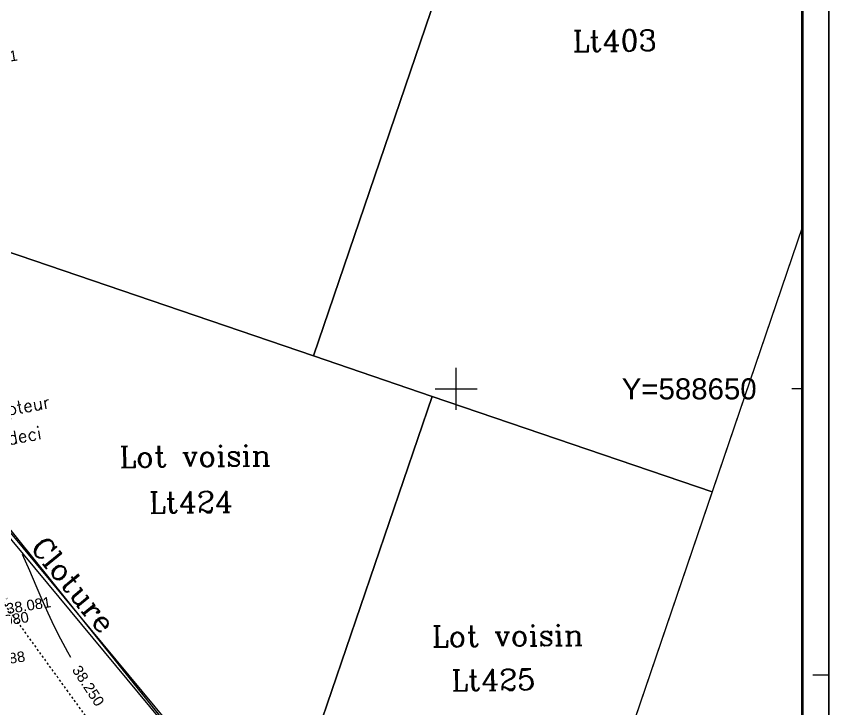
# Model space of a CAD drawing. Header units: metres. Extents: x 394092 to 394268, y 588562 to 588788.
# Drawn here: x 394229.11 to 394267.7, y 588634.76 to 588667.7 of the extents above; entities that cross this region are included whole.
import ezdxf
from ezdxf.enums import TextEntityAlignment as Align

# ---------------------------------------------------------------- set-up
doc = ezdxf.new("R2010")
doc.units = ezdxf.units.M
doc.linetypes.add('ACAD_ISO03W100', pattern=[30, 12, -18])
for name, color, linetype in [('CADRE', 7, 'Continuous'), ('Carroyage(1)', 7, 'Continuous'), ('Carroyage(1)_Croix', 7, 'Continuous'), ('Carroyage(1)_Textes', 7, 'Continuous'), ('CLOTURE', 7, 'Continuous'), ('CN_01_00', 7, 'Continuous'), ('Cotation Courbes de niveau', 7, 'Continuous'), ('IL', 70, 'Continuous'), ('L', 10, 'Continuous'), ('ROUTE', 251, 'Continuous'), ('TopoAlt', 150, 'Continuous'), ('TopoCod', 1, 'Continuous'), ('TOPOJIS', 7, 'Continuous'), ('TopoMat', 3, 'Continuous')]:
    doc.layers.add(name, color=color, linetype=linetype)
doc.styles.add('ROMANC', font='romanc.shx', dxfattribs={"height": 10})
doc.styles.get("Standard").update_dxf_attribs({"font": 'arial.ttf'})
doc.dimstyles.new('ISO-25', dxfattribs={"dimtxt": 2.5, "dimasz": 2.5, "dimexe": 1.25, "dimexo": 0.625, "dimtad": 1, "dimdec": 3, "dimzin": 1, "dimtxsty": 'Standard', "dimcen": 2.5, "dimadec": 0, "dimazin": 0, "dimtfac": 1, "dimtdec": 3, "dimtmove": 0, "dimatfit": 3, "dimfxl": 1, "dimarcsym": 0})

# ---------------------------------------------------------------- blocks, each defined once
blk = doc.blocks.new('TCPOINT')
at = {"color": 0}
blk.add_point((0, 0), dxfattribs=at)
at = {"layer": 'TopoAlt'}
blk.add_attdef('ALT', text='', height=0.5, dxfattribs=at).set_placement((0.1, -0.1), align=Align.TOP_LEFT)
at = {"layer": 'TopoCod'}
blk.add_attdef('COD', text='', height=0.3, dxfattribs=at).set_placement((-0.1, 0), align=Align.MIDDLE_RIGHT)
at = {"layer": 'TopoMat'}
blk.add_attdef('MAT', (0.1, 0.1), '', height=0.3, dxfattribs=at)
blk = doc.blocks.new('*D14')
at = {"layer": 'Defpoints', "color": 0, "transparency": 16777216}
for p in [(394120.614, 588761.996), (394247.991, 588603.509), (394247.991, 588603.509)]:
    blk.add_point(p, dxfattribs=at)
at = {"color": 0, "lineweight": 13, "transparency": 16777216, "insert": (394185.492, 588683.709), "char_height": 1.5, "attachment_point": 5, "rotation": 308.7891}
blk.add_mtext('203,330', dxfattribs=at)

msp = doc.modelspace()

# ---------------------------------------------------------------- linework, layer by layer
at = {"color": 0, "ltscale": 0.001}
msp.add_lwpolyline([(394092.0051, 588788.4902), (394267.7032, 588788.4902), (394267.7032, 588562.1496), (394092.0051, 588562.1496)], close=True, dxfattribs=at)
at = {"layer": 'Carroyage(1)', "ltscale": 0.001}
for p, q in [((394266.4532, 588650), (394265.9532, 588650)), ((394267.7032, 588636.3996), (394266.9532, 588636.3996))]:
    msp.add_line(p, q, dxfattribs=at)
msp.add_lwpolyline([(394092.0051, 588562.1496), (394267.7032, 588562.1496), (394267.7032, 588788.4902), (394092.0051, 588788.4902)], close=True, dxfattribs=at)
at = {"layer": 'Carroyage(1)', "ltscale": 0.001, "const_width": 0.125}
msp.add_lwpolyline([(394093.2551, 588636.3996), (394144.5051, 588636.3996), (394144.5051, 588563.3996), (394266.4532, 588563.3996), (394266.4532, 588787.2402), (394093.2551, 588787.2402)], close=True, dxfattribs=at)
msp.add_lwpolyline([(394093.2551, 588636.3996), (394144.5051, 588636.3996), (394144.5051, 588563.3996), (394266.4532, 588563.3996), (394266.4532, 588787.2402), (394093.2551, 588787.2402)], close=True, dxfattribs=at)
at = {"layer": 'Carroyage(1)_Croix', "ltscale": 0.001}
for p, q in [((394250, 588649), (394250, 588651)), ((394249, 588650), (394251, 588650))]:
    msp.add_line(p, q, dxfattribs=at)
at = {"layer": 'CLOTURE', "elevation": 0.6, "flags": 128}
for points in [[(394226.9018, 588665.8465), (394221.8092, 588651.3335), (394238.7409, 588630.9318), (394239.0732, 588631.1621), (394242.4486, 588627.6621)], [(394227.0717, 588665.7869), (394222.0128, 588651.3701), (394238.774, 588631.1737), (394239.0965, 588631.3972), (394242.7033, 588627.6573)]]:
    msp.add_lwpolyline(points, dxfattribs=at)
at = {"layer": 'CN_01_00', "color": 7, "elevation": 38.25, "flags": 128}
msp.add_lwpolyline([(394229.3866, 588642.1433), (394229.7313, 588641.3713), (394230.042, 588640.6589), (394230.3317, 588639.9923), (394230.6134, 588639.3576), (394230.9003, 588638.7409), (394231.2053, 588638.1283), (394231.5415, 588637.506), (394231.6887, 588637.255)], dxfattribs=at)
at = {"layer": 'IL'}
msp.add_lwpolyline([(394266.4532, 588657.7072), (394251.807, 588614.72), (394222.13, 588651.645), (394227.525, 588667.48), (394202.57, 588675.982), (394140.517, 588753.19), (394142.752, 588759.749), (394266.4532, 588717.6037)], dxfattribs=at)
at = {"layer": 'L'}
for points in [[(394233.975, 588686.412), (394252.906, 588679.961), (394243.231, 588651.564), (394224.3, 588658.014), (394227.525, 588667.48)], [(394224.3, 588658.014), (394243.231, 588651.564), (394248.863, 588649.645), (394241.383, 588627.69), (394222.13, 588651.645)], [(394248.863, 588649.645), (394262.163, 588645.114), (394251.807, 588614.72), (394241.383, 588627.69)]]:
    msp.add_lwpolyline(points, close=True, dxfattribs=at)
msp.add_lwpolyline([(394266.4532, 588657.7061), (394262.163, 588645.114), (394248.863, 588649.645), (394243.231, 588651.564), (394252.906, 588679.961), (394266.4532, 588675.3456)], dxfattribs=at)
at = {"layer": 'ROUTE', "linetype": 'ACAD_ISO03W100', "lineweight": 30, "ltscale": 0.002, "elevation": 0.081, "flags": 128}
msp.add_lwpolyline([(394251.5401, 588613.4872), (394247.1732, 588619.3318), (394239.1489, 588624.9325), (394236.0797, 588628.8156), (394234.03, 588632.221), (394228.4878, 588639.8855), (394219.3841, 588651.4226), (394200.8101, 588671.2791), (394190.2476, 588685.1331), (394180.5288, 588698.7389), (394169.2745, 588711.7312), (394143.9048, 588748.7184), (394128.9052, 588766.3983)], dxfattribs=at)

# ---------------------------------------------------------------- block references
at = {"layer": 'TOPOJIS'}
ref = msp.add_blockref('TCPOINT', (394226.9018, 588665.8465, 38.381), dxfattribs=dict(at, rotation=8.918647236070969))
ref.add_attrib('MAT', '169', (394226.9851, 588665.9608, 38.381), dxfattribs={"layer": 'TopoMat', "height": 0.06, "rotation": 8.91865})
ref.add_attrib('ALT', '38.381', dxfattribs={"layer": 'TopoAlt', "height": 0.5, "rotation": 8.91865}).set_placement((394227.0161, 588665.7632, 38.381), align=Align.TOP_LEFT)
ref.add_attrib('COD', 'BAT', dxfattribs={"layer": 'TopoCod', "height": 0.3, "rotation": 8.91865}).set_placement((394226.803, 588665.831, 38.381), align=Align.MIDDLE_RIGHT)
ref = msp.add_blockref('TCPOINT', (394228.4878, 588639.8855, 38.081), dxfattribs=dict(at, rotation=8.918647236070969))
ref.add_attrib('MAT', '193', (394228.5711, 588639.9998, 38.081), dxfattribs={"layer": 'TopoMat', "height": 0.06, "rotation": 8.91865})
ref.add_attrib('ALT', '38.081', dxfattribs={"layer": 'TopoAlt', "height": 0.5, "rotation": 8.91865}).set_placement((394228.6021, 588639.8022, 38.081), align=Align.TOP_LEFT)
ref.add_attrib('COD', 'RTE', dxfattribs={"layer": 'TopoCod', "height": 0.3, "rotation": 8.91865}).set_placement((394228.389, 588639.87, 38.081), align=Align.MIDDLE_RIGHT)
ref = msp.add_blockref('TCPOINT', (394227.4348, 588639.1777, 38.08), dxfattribs=dict(at, rotation=8.918647236070969))
ref.add_attrib('MAT', '194', (394227.5181, 588639.292, 38.08), dxfattribs={"layer": 'TopoMat', "height": 0.06, "rotation": 8.91865})
ref.add_attrib('ALT', '38.080', dxfattribs={"layer": 'TopoAlt', "height": 0.5, "rotation": 8.91865}).set_placement((394227.5491, 588639.0944, 38.08), align=Align.TOP_LEFT)
ref.add_attrib('COD', 'RTE', dxfattribs={"layer": 'TopoCod', "height": 0.3, "rotation": 8.91865}).set_placement((394227.336, 588639.1622, 38.08), align=Align.MIDDLE_RIGHT)
ref = msp.add_blockref('TCPOINT', (394227.2618, 588637.3062, 38.088), dxfattribs=dict(at, rotation=8.918647236070969))
ref.add_attrib('MAT', 'CDJ.9', (394227.3451, 588637.4205, 38.088), dxfattribs={"layer": 'TopoMat', "height": 0.06, "rotation": 8.91865})
ref.add_attrib('ALT', '38.088', dxfattribs={"layer": 'TopoAlt', "height": 0.5, "rotation": 8.91865}).set_placement((394227.3761, 588637.223, 38.088), align=Align.TOP_LEFT)
ref.add_attrib('COD', 'ST', dxfattribs={"layer": 'TopoCod', "height": 0.3, "rotation": 8.91865}).set_placement((394227.163, 588637.2907, 38.088), align=Align.MIDDLE_RIGHT)

# ---------------------------------------------------------------- texts
at = {"layer": 'CADRE', "lineweight": 13, "style": 'ROMANC'}
for s, p in [('Lt403', (394257.5345, 588666.5375)), ('Lt424', (394237.4117, 588644.6259)), ('Lt425', (394251.773, 588636.1825))]:
    msp.add_text(s, height=1, rotation=0.63879, dxfattribs=at).set_placement(p, align=Align.MIDDLE)
for s, height, rotation, p in [('Compteur', 0.6, 10.12434, (394228.7789, 588649.0523, -37.781)), ('Sodeci', 0.6, 10.12434, (394228.9925, 588647.6916, -37.781)), ('Lot voisin', 1, 0.63879, (394237.6178, 588646.8102)), ('Cloture', 1, 309.11919, (394231.8298, 588640.6954, -37.781)), ('Lot voisin', 1, 0.63879, (394252.4584, 588638.2838))]:
    msp.add_text(s, height=height, rotation=rotation, dxfattribs=at).set_placement(p, align=Align.MIDDLE_CENTER)
at = {"layer": 'Carroyage(1)_Textes', "ltscale": 0.001}
msp.add_text('Y=588650', height=1, dxfattribs=at).set_placement((394257.8699, 588649.5))
at = {"layer": 'Cotation Courbes de niveau', "color": 0, "ltscale": 0.001}
msp.add_text('38.250', height=0.5, rotation=303.22846, dxfattribs=at).set_placement((394232.5295, 588635.9002, 38.25), align=Align.MIDDLE_CENTER)

# ---------------------------------------------------------------- dimensions: what is measured, and where the dimension line sits
at = {"color": 0, "lineweight": 13}
dim = msp.add_aligned_dim(p1=(394120.614, 588761.996), p2=(394247.991, 588603.509), distance=0, dimstyle='ISO-25', override={"dimtxt": 1.5, "dimasz": 20, "dimdec": 3, "dimzin": 1, "dimse1": 1, "dimse2": 1, "dimsd1": 1, "dimsd2": 1, "dimtdec": 3}, dxfattribs=at)
dim.commit()
dim.dimension.update_dxf_attribs({"geometry": '*D14', "text_midpoint": (394185.4923, 588683.7088)})

doc.saveas('drawing.dxf')
